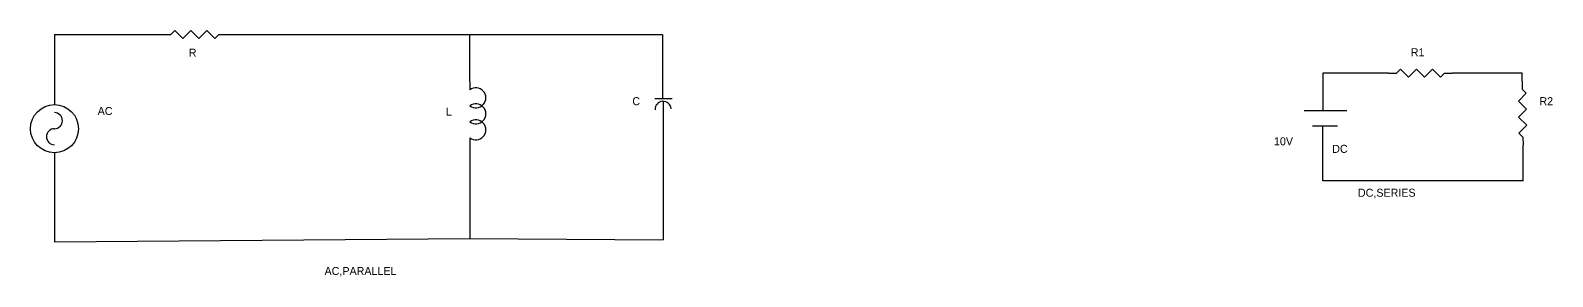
# Model space of a CAD drawing. Header units: inches. Extents: x 22.3 to 44.7, y 10.6 to 12.5.
# Drawn here: x 35.17 to 44.68, y 10.96 to 12.49 of the extents above; entities that cross this region are included whole.
import ezdxf

# ---------------------------------------------------------------- set-up
doc = ezdxf.new("R2010")
doc.units = ezdxf.units.IN
doc.header["$MEASUREMENT"] = 0

# ---------------------------------------------------------------- blocks, each defined once
blk = doc.blocks.new('Resistor')
at = {"color": 7}
blk.add_lwpolyline([(0, 0), (0.05, 0), (0.075, 0.025), (0.125, -0.025), (0.175, 0.025), (0.225, -0.025), (0.275, 0.025), (0.325, -0.025), (0.35, 0), (0.4, 0)], dxfattribs=at)
blk = doc.blocks.new('Generator - AC')
at = {"color": 7}
for p, q in [((0, 0), (0.05, 0)), ((0.35, 0), (0.4, 0))]:
    blk.add_line(p, q, dxfattribs=at)
blk.add_circle((0.2, 0), 0.15, dxfattribs=at)
for centre, start, end in [((0.15, 0), 0, 180), ((0.25, 0), 180, 0)]:
    blk.add_arc(centre, 0.05, start, end, dxfattribs=at)
blk = doc.blocks.new('Inductor')
at = {"color": 7}
for p, q in [((0, 0), (0.05, 0)), ((0.35, 0), (0.4, 0))]:
    blk.add_line(p, q, dxfattribs=at)
for centre in [(0.1, 0.0375), (0.2, 0.0375), (0.3, 0.0375)]:
    blk.add_arc(centre, 0.0625, 323.1301, 216.8699, dxfattribs=at)

msp = doc.modelspace()

# ---------------------------------------------------------------- linework, layer by layer
for p, q in [((35.3186, 12.4661), (35.9952, 12.4661)), ((35.3186, 12.4661), (35.3186, 12.0535)), ((36.3952, 12.4661), (37.9123, 12.4661)), ((37.9123, 12.4661), (37.9123, 12.1733)), ((37.9123, 12.4661), (39.1187, 12.4661)), ((39.1187, 12.4661), (39.1187, 12.1191)), ((43.6548, 12.2239), (43.2448, 12.2239)), ((43.2448, 12.2239), (43.2448, 11.996)), ((44.4887, 12.2239), (44.0548, 12.2239)), ((44.4887, 12.1752), (44.4887, 12.2239)), ((39.1187, 12.1191), (39.1187, 12.0659)), ((39.0697, 12.0659), (39.1773, 12.0659)), ((39.1217, 12.0495), (39.1217, 11.1848)), ((43.1275, 11.9921), (43.3943, 11.9921)), ((43.1793, 11.8966), (43.3345, 11.8966)), ((43.2448, 11.8007), (43.2448, 11.8926)), ((43.2448, 11.5525), (43.2448, 11.8007)), ((37.9143, 11.7714), (37.9143, 11.4842)), ((44.4947, 11.5525), (44.4947, 11.7753)), ((35.3186, 11.6785), (35.3186, 11.1718)), ((44.4947, 11.5525), (43.2448, 11.5525)), ((37.9143, 11.4842), (37.9143, 11.1927)), ((35.3186, 11.1718), (37.9143, 11.1927)), ((37.9143, 11.1927), (39.1217, 11.1848))]:
    msp.add_line(p, q)
msp.add_arc((39.1217, 12), 0.0495, 3.93725, 183.93725)

# ---------------------------------------------------------------- block references
for p in [(35.9952, 12.4661), (43.6548, 12.2239)]:
    msp.add_blockref('Resistor', p)
for name, p, rotation in [('Resistor', (44.4887, 12.1752), 270.8557412835141), ('Inductor', (37.9143, 12.1714), 270), ('Generator - AC', (35.3186, 12.0785), 270)]:
    msp.add_blockref(name, p, dxfattribs=dict(rotation=rotation))

# ---------------------------------------------------------------- texts
at = {"char_height": 0.05, "attachment_point": 1}
for s, insert, width in [('\\PR', (36.1578, 12.4611), 0.005448), ('R1', (43.7933, 12.3802), 0.004725), ('AC', (35.5886, 12.0138), 0.007662), ('L', (37.7647, 12.0102), 0.045972), ('C', (38.9293, 12.0751), 0.015324), ('R2', (44.5971, 12.0752), 0.014175), ('10V', (42.9386, 11.8249), 0.004725), ('AC,PARALLEL', (37.0061, 11.0156), 0.022986)]:
    msp.add_mtext(s, dxfattribs=dict(at, insert=insert, width=width))
for s, insert in [('DC', (43.3024, 11.7777)), ('DC,SERIES', (43.4631, 11.5039))]:
    msp.add_mtext(s, dxfattribs=dict(at, insert=insert))

doc.saveas('drawing.dxf')
